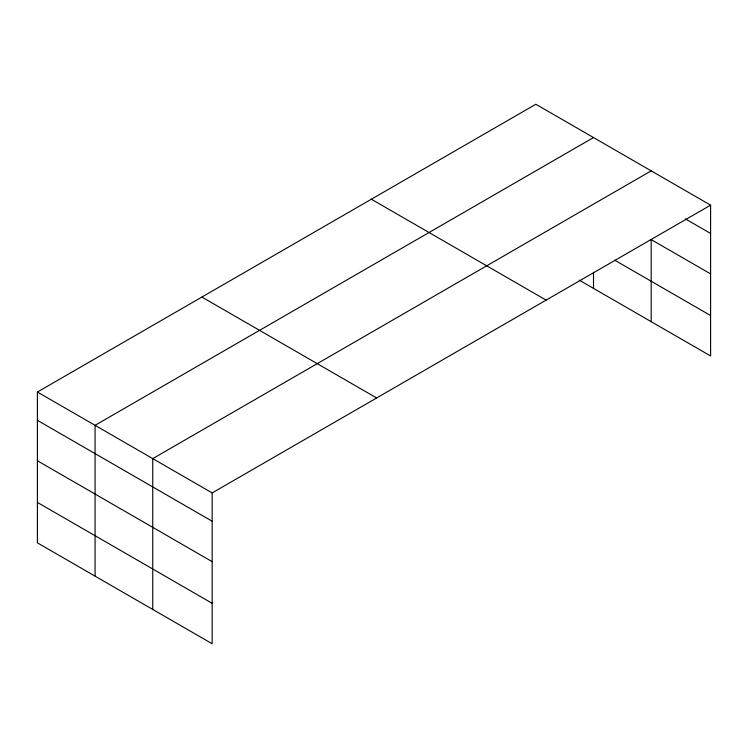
<?xml version="1.0" encoding="UTF-8"?>
<svg xmlns="http://www.w3.org/2000/svg" width="748" height="748" viewBox="0 0 748 748"><rect width="100%" height="100%" fill="white"/><g stroke="black" fill="none" stroke-linecap="round" stroke-linejoin="round"><path stroke-width="1.12" d="M579.345 280.191L710.6 355.973L710.6 205.158L535.839 104.253L37.4 392.027L37.4 542.842L212.161 643.748L212.161 492.923L37.4 392.027M593.51 137.557L95.071 425.322L95.071 576.138M651.181 170.853L152.742 458.618L152.742 609.442M212.161 492.923L710.6 205.158M685.42 218.921L710.6 233.46M710.6 273.89L651.181 239.584L651.181 321.668M614.753 260.211L710.6 315.544M371.354 199.22L546.115 300.116M201.885 297.059L376.646 397.964M37.4 420.329L212.161 521.225M37.4 460.759L212.161 561.655M37.4 502.413L212.161 603.309M593.51 272.197L593.51 288.373"/></g></svg>
